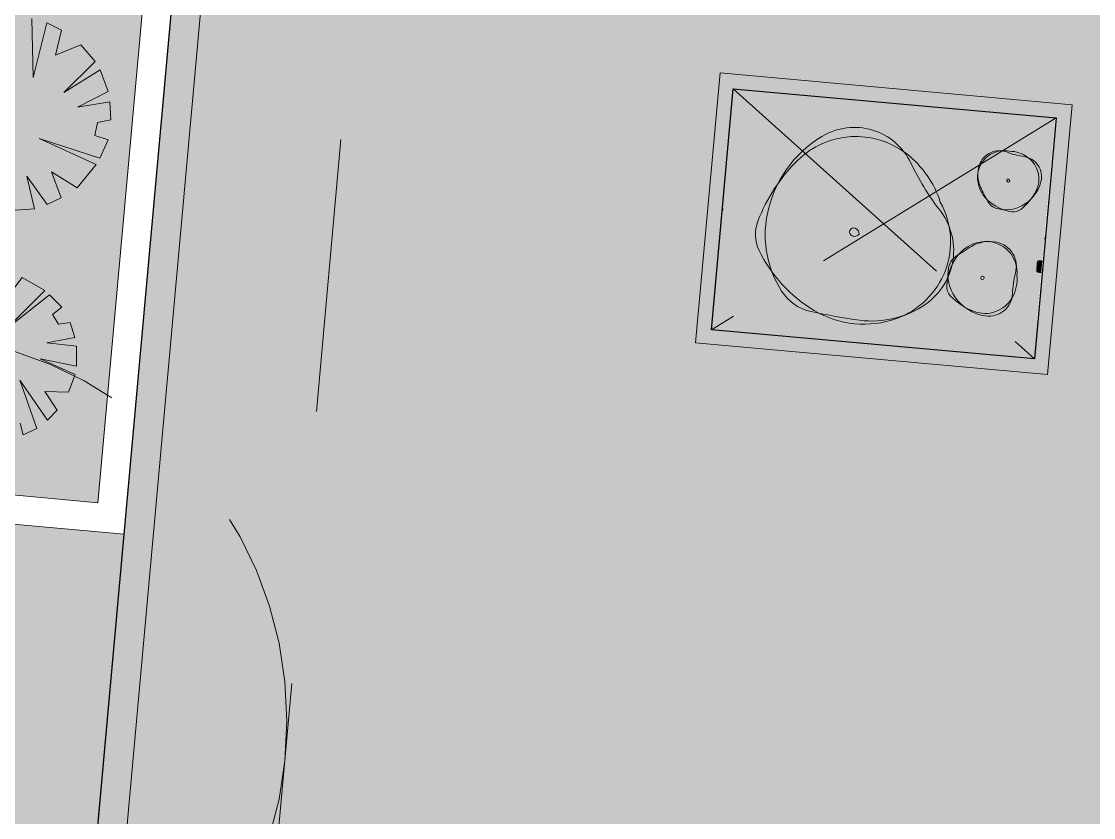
# Model space of a CAD drawing. Header units: centimetres. Extents: x -4381 to 5639, y -3920 to 4826.
# Drawn here: x 282.16 to 293.23, y 75.84 to 84.07 of the extents above; entities that cross this region are included whole.
import ezdxf
from ezdxf.xclip import XClip

# ---------------------------------------------------------------- set-up
doc = ezdxf.new("R2010")
doc.units = ezdxf.units.CM
doc.header["$MEASUREMENT"] = 0
doc.header["$XCLIPFRAME"] = 0
doc.set_wipeout_variables(frame=1)
for name, pattern in [('Dashed', [0.564444, 0.282222, -0.282222]), ('Hidden Line', [0.391222, 0.282222, -0.109]), ('Tirets', [0.458611, 0.282222, -0.176389]), ('Wipeout_Contour', [100, 0, -100])]:
    doc.linetypes.add(name, pattern=pattern)
for name, color, linetype, lineweight in [('00-TREES_Pen_No__1', 7, 'Continuous', 5), ('00-TREES_Pen_No__7', 7, 'Continuous', 5), ('0_Pen_No__1', 7, 'Continuous', 5), ('Dalle Console ha', 84, 'Continuous', 30), ('Dalles_Pen_No__1', 7, 'Continuous', 5), ('Dalles_Pen_No__101', 252, 'Continuous', 5), ('Structural - Bearing_Pen_No__1', 7, 'Continuous', 5), ('Structural - Bearing_Pen_No__101', 252, 'Continuous', 5)]:
    doc.layers.add(name, color=color, linetype=linetype, lineweight=lineweight)
for name, color, linetype, lineweight, true_color in [('00-TREES_Pen_No__183', 7, 'Continuous', 5, 0xcaedab), ('00-TREES_Pen_No__185', 7, 'Continuous', 5, 0xbce39b), ('00-TREES_Pen_No__44', 7, 'Continuous', 5, 0x029e21), ('Dalles_Pen_No__181', 7, 'Continuous', 5, 0xddeaa8), ('RECULS_Pen_No__58', 7, 'Continuous', 5, 0xdf0000), ('Structural - Combined_Pen_No__102', 7, 'Continuous', 5, 0xcccccc)]:
    doc.layers.add(name, color=color, linetype=linetype, lineweight=lineweight, true_color=true_color)
for name, color, linetype in [('Dalles', 7, 'Continuous'), ('Drawing & Figure', 7, 'Continuous'), ('Structural - Bearing', 7, 'Continuous')]:
    doc.layers.add(name, color=color, linetype=linetype)

# ---------------------------------------------------------------- blocks, each defined once
blk = doc.blocks.new('Drawing_13_13', base_point=(-54.8524, -87.0921))
at = {"layer": '00-TREES_Pen_No__183', "linetype": 'Continuous', "ltscale": 5}
blk.add_hatch(color=256, dxfattribs=at).paths.add_polyline_path([(171.49, 66.6346, 1), (171.5632, 67.4648, 1)])
at = {"layer": '00-TREES_Pen_No__185', "linetype": 'Continuous', "lineweight": 0, "ltscale": 5, "true_color": 0x8daa74}
blk.add_hatch(color=73, dxfattribs=at).paths.add_polyline_path([(171.7265, 68.6838), (171.6371, 68.6923), (171.6444, 68.6201), (171.5889, 68.5431), (171.5527, 68.6827), (171.446, 68.6566), (171.5881, 68.4482), (171.38, 68.6215), (171.2775, 68.548), (171.3147, 68.4235), (171.2066, 68.456), (171.1712, 68.3779), (171.4163, 68.31), (171.1455, 68.2945), (171.1362, 68.1976), (171.2542, 68.1877), (171.2407, 68.1286), (171.1444, 68.0927), (171.1823, 67.9721), (171.3666, 68.0811), (171.2075, 67.9307), (171.2722, 67.8435), (171.3718, 67.9456), (171.3808, 67.8898), (171.3241, 67.793), (171.425, 67.7421), (171.5461, 68.0126), (171.4897, 67.7122), (171.5572, 67.6927), (171.5893, 67.7986), (171.6229, 67.7744), (171.6149, 67.6914), (171.7403, 67.7004), (171.7, 67.8692), (171.8044, 67.723), (171.8771, 67.7576), (171.8276, 67.8922), (171.9596, 67.8087), (172.0584, 67.9291), (171.7636, 68.0645), (172.0767, 67.9625), (172.1194, 68.0574), (172.0516, 68.0791), (172.0654, 68.1468), (172.1341, 68.1613), (172.1292, 68.2539), (171.961, 68.2266), (172.1205, 68.3072), (172.0787, 68.4189), (171.8912, 68.3025), (172.0526, 68.4627), (171.9792, 68.5482), (171.8478, 68.4944), (171.8788, 68.6246), (171.8032, 68.6611), (171.7326, 68.379)])
at = {"layer": '00-TREES_Pen_No__185', "linetype": 'Continuous', "lineweight": 0, "ltscale": 5, "true_color": 0xcce9b3}
blk.add_hatch(color=254, dxfattribs=at).paths.add_polyline_path([(176.633, 67.772, 0.017395), (176.6704, 67.6984, 0.20069), (176.7175, 67.6612, 0.191615), (176.8459, 67.6749, 0.21255), (176.945, 67.8006, 0.444186), (176.8591, 67.9297, -0.052301), (176.7719, 67.9521, 0.435859), (176.627, 67.8849, 0.185878)])
at = {"layer": '00-TREES_Pen_No__185', "linetype": 'Continuous', "lineweight": 0, "ltscale": 5, "true_color": 0xbae3ab}
blk.add_hatch(color=9, dxfattribs=at).paths.add_polyline_path([(176.5314, 67.4916, 0.017395), (176.4504, 67.4387, 0.20069), (176.4131, 67.3792, 0.191615), (176.4453, 67.2314, 0.21255), (176.6043, 67.1321, 0.444186), (176.7437, 67.2485, -0.052301), (176.7587, 67.3528, 0.435859), (176.662, 67.513, 0.185878)])
at = {"layer": '00-TREES_Pen_No__44', "linetype": 'Continuous', "lineweight": 0, "ltscale": 5, "true_color": 0xbfe6c6}
blk.add_hatch(color=254, dxfattribs=at).paths.add_polyline_path([(175.8745, 67.1126, 0.185878), (176.2142, 67.1964, 0.435859), (176.2828, 67.6864, -0.052301), (176.1379, 67.9243, 0.444186), (175.6781, 68.0626, 0.21255), (175.3949, 67.6558, 0.191615), (175.4702, 67.2632, 0.20069), (175.6227, 67.1573, 0.017395)])
at = {"layer": 'Dalles', "linetype": 'Continuous', "lineweight": 5, "ltscale": 5}
h = blk.add_hatch(color=8, dxfattribs=at)
h.paths.add_polyline_path([(172.7691, 72.2938), (171.9155, 62.8323), (177.6422, 62.3156), (177.8893, 65.0545), (177.9926, 66.1998), (179.7107, 66.0448), (179.6073, 64.8995), (186.4047, 64.2862), (187.0112, 71.0089)])
h.paths.add_polyline_path([(172.0783, 62.9682), (172.1996, 64.3127), (177.6276, 63.823), (177.5063, 62.4785)], flags=0)
h.paths.add_polyline_path([(175.2352, 67.0761), (175.3475, 68.3211), (177.0158, 68.1706), (176.9034, 66.9256)], flags=0)
h.paths.add_polyline_path([(183.4303, 64.7052), (183.6595, 67.2449), (186.4979, 66.9888), (186.2688, 64.4491)], flags=0)
at = {"layer": 'Dalles_Pen_No__101', "linetype": 'Continuous', "lineweight": 0, "ltscale": 5, "true_color": 0x262626}
for points in [[(172.2131, 64.4621), (177.6411, 63.9724), (177.6469, 64.0366), (172.2724, 64.5214), (172.9585, 72.1261), (172.905, 72.131)], [(169.4592, 66.4175), (172.0671, 66.1822), (172.0729, 66.2463), (169.6139, 66.4682), (169.6523, 66.6375), (170.0803, 71.3817), (169.9084, 71.3972)], [(175.3389, 68.4618), (175.2796, 68.4025), (177.0972, 68.2385), (176.9714, 66.8442), (177.0307, 66.9035), (177.1565, 68.2979)], [(175.3471, 68.3161), (175.3521, 68.3156), (175.3525, 68.3206), (175.3475, 68.3211)], [(175.2406, 67.0807), (175.2506, 67.0798), (175.6527, 67.0435), (175.6627, 67.0426), (176.0648, 67.0063), (176.0643, 67.0013), (176.0743, 67.0004), (176.0748, 67.0054), (176.0847, 67.0045), (176.8989, 66.9311), (176.9384, 67.3689), (176.923, 67.3703), (176.9188, 67.3716), (176.9149, 67.3747), (176.9126, 67.379), (176.9121, 67.3834), (176.9158, 67.4242), (176.917, 67.4284), (176.9201, 67.4323), (176.9244, 67.4346), (176.9288, 67.4351), (176.9443, 67.4337), (177.0103, 68.166), (176.6082, 68.2023), (176.5983, 68.2032), (176.1862, 68.2404), (176.1866, 68.2454), (176.1767, 68.2463), (176.1762, 68.2413), (175.362, 68.3147), (175.3521, 68.3156)], [(177.0103, 68.166), (177.0153, 68.1656), (177.0158, 68.1706), (177.0108, 68.171)], [(176.9222, 67.3835), (176.9223, 67.382), (176.9235, 67.3806), (176.9249, 67.3802), (176.9393, 67.3789), (176.9434, 67.4237), (176.9289, 67.425), (176.9275, 67.4249), (176.9261, 67.4237), (176.9257, 67.4223)], [(175.2357, 67.0811), (175.2352, 67.0761), (175.2402, 67.0757), (175.2406, 67.0807)], [(176.8989, 66.9311), (176.8985, 66.9261), (176.9034, 66.9256), (176.9039, 66.9306)]]:
    blk.add_hatch(color=250, dxfattribs=at).paths.add_polyline_path(points)
at = {"layer": 'Dalles_Pen_No__181', "linetype": 'Continuous', "lineweight": 0, "ltscale": 5, "true_color": 0x6e7554}
blk.add_hatch(color=67, dxfattribs=at).paths.add_polyline_path([(169.4577, 66.4176), (172.0671, 66.1822), (172.5163, 71.162), (169.9069, 71.3974)])
at = {"layer": 'Structural - Bearing_Pen_No__101', "linetype": 'Continuous', "lineweight": 0, "ltscale": 5, "true_color": 0x262626}
for points in [[(175.3525, 68.3206), (175.3521, 68.3156), (175.7641, 68.2785), (175.7646, 68.2835)], [(175.3471, 68.3161), (175.3195, 68.0098), (175.3244, 68.0094), (175.3521, 68.3156)], [(175.7646, 68.2835), (175.7641, 68.2785), (176.1762, 68.2413), (176.1767, 68.2463)], [(176.1866, 68.2454), (176.1862, 68.2404), (176.5983, 68.2032), (176.5987, 68.2082)], [(176.5987, 68.2082), (176.5983, 68.2032), (177.0103, 68.166), (177.0108, 68.171)], [(175.3195, 68.0098), (175.2918, 67.7036), (175.2968, 67.7031), (175.3244, 68.0094)], [(175.2909, 67.6936), (175.2633, 67.3874), (175.2683, 67.3869), (175.2959, 67.6932)], [(175.2909, 67.6936), (175.2959, 67.6932), (175.2968, 67.7031), (175.2918, 67.7036)], [(176.9551, 67.5535), (176.9542, 67.5436), (176.9592, 67.5431), (176.96, 67.5531)], [(176.9211, 67.4311), (176.9249, 67.4332), (176.9244, 67.4346), (176.9201, 67.4323)], [(176.9234, 67.4283), (176.926, 67.4297), (176.9249, 67.4332), (176.9211, 67.4311)], [(176.9249, 67.4332), (176.9288, 67.4336), (176.9288, 67.4351), (176.9244, 67.4346)], [(176.926, 67.4297), (176.9289, 67.4301), (176.9288, 67.4336), (176.9249, 67.4332)], [(176.9288, 67.4336), (176.9441, 67.4322), (176.9443, 67.4337), (176.9288, 67.4351)], [(176.9289, 67.4301), (176.9438, 67.4287), (176.9441, 67.4322), (176.9288, 67.4336)], [(175.2633, 67.3874), (175.2357, 67.0811), (175.2406, 67.0807), (175.2683, 67.3869)], [(176.9136, 67.3834), (176.9172, 67.4239), (176.9158, 67.4242), (176.9121, 67.3834)], [(176.914, 67.3794), (176.9136, 67.3834), (176.9121, 67.3834), (176.9126, 67.379)], [(176.9161, 67.3756), (176.914, 67.3794), (176.9126, 67.379), (176.9149, 67.3747)], [(176.9171, 67.3834), (176.9207, 67.4233), (176.9172, 67.4239), (176.9136, 67.3834)], [(176.9174, 67.3805), (176.9171, 67.3834), (176.9136, 67.3834), (176.914, 67.3794)], [(176.9188, 67.3779), (176.9174, 67.3805), (176.914, 67.3794), (176.9161, 67.3756)], [(176.9172, 67.4239), (176.9184, 67.4277), (176.917, 67.4284), (176.9158, 67.4242)], [(176.9211, 67.3761), (176.9188, 67.3779), (176.9161, 67.3756), (176.9194, 67.3729)], [(176.9184, 67.4277), (176.9211, 67.4311), (176.9201, 67.4323), (176.917, 67.4284)], [(176.9207, 67.3834), (176.9242, 67.4226), (176.9207, 67.4233), (176.9171, 67.3834)], [(176.9209, 67.3816), (176.9207, 67.3834), (176.9171, 67.3834), (176.9174, 67.3805)], [(176.9207, 67.4233), (176.9216, 67.4261), (176.9184, 67.4277), (176.9172, 67.4239)], [(176.9216, 67.3802), (176.9209, 67.3816), (176.9174, 67.3805), (176.9188, 67.3779)], [(176.9216, 67.4261), (176.9234, 67.4283), (176.9211, 67.4311), (176.9184, 67.4277)], [(176.9228, 67.3793), (176.9216, 67.3802), (176.9188, 67.3779), (176.9211, 67.3761)], [(176.9242, 67.4226), (176.9247, 67.4244), (176.9216, 67.4261), (176.9207, 67.4233)], [(176.9222, 67.3835), (176.9257, 67.4223), (176.9242, 67.4226), (176.9207, 67.3834)], [(176.9223, 67.382), (176.9222, 67.3835), (176.9207, 67.3834), (176.9209, 67.3816)], [(176.9228, 67.3812), (176.9209, 67.3816), (176.9216, 67.3802)], [(176.9246, 67.3788), (176.9228, 67.3793), (176.9211, 67.3761), (176.9239, 67.3753)], [(176.9247, 67.4244), (176.9257, 67.4256), (176.9234, 67.4283), (176.9216, 67.4261)], [(176.9235, 67.3806), (176.9216, 67.3802), (176.9228, 67.3793)], [(176.9249, 67.3802), (176.9235, 67.3806), (176.9228, 67.3793), (176.9246, 67.3788)], [(176.9257, 67.4256), (176.927, 67.4263), (176.926, 67.4297), (176.9234, 67.4283)], [(176.9392, 67.3774), (176.9246, 67.3788), (176.9239, 67.3753), (176.9389, 67.3739)], [(176.9257, 67.4223), (176.9261, 67.4237), (176.9247, 67.4244), (176.9242, 67.4226)], [(176.9393, 67.3789), (176.9249, 67.3802), (176.9246, 67.3788), (176.9392, 67.3774)], [(176.9261, 67.4237), (176.9257, 67.4256), (176.9247, 67.4244)], [(176.9267, 67.4244), (176.927, 67.4263), (176.9257, 67.4256)], [(176.927, 67.4263), (176.9289, 67.4265), (176.9289, 67.4301), (176.926, 67.4297)], [(176.9275, 67.4249), (176.9289, 67.425), (176.9289, 67.4265), (176.927, 67.4263)], [(176.9289, 67.4265), (176.9435, 67.4252), (176.9438, 67.4287), (176.9289, 67.4301)], [(176.9289, 67.425), (176.9434, 67.4237), (176.9435, 67.4252), (176.9289, 67.4265)], [(176.9194, 67.3729), (176.9161, 67.3756), (176.9149, 67.3747), (176.9188, 67.3716)], [(176.9233, 67.3718), (176.9194, 67.3729), (176.9188, 67.3716), (176.923, 67.3703)], [(176.9239, 67.3753), (176.9211, 67.3761), (176.9194, 67.3729), (176.9233, 67.3718)], [(176.9385, 67.3704), (176.9233, 67.3718), (176.923, 67.3703), (176.9384, 67.3689)], [(176.9389, 67.3739), (176.9239, 67.3753), (176.9233, 67.3718), (176.9385, 67.3704)], [(176.8989, 66.9311), (176.9039, 66.9306), (176.9211, 67.1213), (176.9161, 67.1218)], [(175.2406, 67.0807), (175.2402, 67.0757), (175.6523, 67.0385), (175.6527, 67.0435)], [(175.6527, 67.0435), (175.6523, 67.0385), (176.0643, 67.0013), (176.0648, 67.0063)], [(176.0743, 67.0004), (176.4864, 66.9633), (176.4868, 66.9682), (176.0748, 67.0054)], [(176.4864, 66.9633), (176.8985, 66.9261), (176.8989, 66.9311), (176.4868, 66.9682)]]:
    blk.add_hatch(color=250, dxfattribs=at).paths.add_polyline_path(points)
at = {"layer": 'Structural - Combined_Pen_No__102', "linetype": 'Continuous', "lineweight": 0, "ltscale": 5, "true_color": 0x999999}
blk.add_hatch(color=253, dxfattribs=at).paths.add_polyline_path([(168.899, 57.2201), (171.3889, 56.9955), (171.9909, 63.6684), (172.203, 66.0193), (169.7131, 66.2439), (169.501, 63.893)])
at = {"layer": '00-TREES_Pen_No__1', "linetype": 'Continuous', "ltscale": 5}
for p, q in [((171.7326, 68.379), (171.7265, 68.6838)), ((171.8032, 68.6611), (171.7326, 68.379)), ((171.8788, 68.6246), (171.8032, 68.6611)), ((171.8478, 68.4944), (171.8788, 68.6246)), ((171.9792, 68.5482), (171.8478, 68.4944)), ((172.0526, 68.4627), (171.9792, 68.5482)), ((171.8912, 68.3025), (172.0526, 68.4627)), ((172.0787, 68.4189), (171.8912, 68.3025)), ((172.1205, 68.3072), (172.0787, 68.4189)), ((171.961, 68.2266), (172.1205, 68.3072)), ((172.1292, 68.2539), (171.961, 68.2266)), ((172.1341, 68.1613), (172.1292, 68.2539)), ((172.0654, 68.1468), (172.1341, 68.1613)), ((172.0516, 68.0791), (172.0654, 68.1468)), ((172.0584, 67.9291), (171.7636, 68.0645)), ((171.7636, 68.0645), (172.0767, 67.9625)), ((172.1194, 68.0574), (172.0516, 68.0791)), ((172.0767, 67.9625), (172.1194, 68.0574)), ((171.8771, 67.7576), (171.8276, 67.8922)), ((171.8276, 67.8922), (171.9596, 67.8087)), ((171.9596, 67.8087), (172.0584, 67.9291)), ((171.7403, 67.7004), (171.7, 67.8692)), ((171.7, 67.8692), (171.8044, 67.723)), ((171.8044, 67.723), (171.8771, 67.7576)), ((171.6149, 67.6914), (171.7403, 67.7004))]:
    blk.add_line(p, q, dxfattribs=at)
at = {"layer": '00-TREES_Pen_No__1', "linetype": 'Continuous', "ltscale": 5, "flags": 128}
blk.add_lwpolyline([(171.6652, 66.5932), (171.681, 66.5324), (171.751, 66.5663), (171.664, 66.8154), (171.8064, 66.6078), (171.8567, 66.6602), (171.7923, 66.7565), (171.9151, 66.7525), (171.9489, 66.844), (171.7696, 66.9252), (171.9568, 66.8874), (171.957, 66.9905), (171.8034, 67.0079), (171.9481, 67.0365), (171.9241, 67.113), (171.864, 67.1041), (171.8324, 67.1548), (171.8809, 67.1929), (171.8176, 67.257), (171.5944, 67.0798), (171.7927, 67.2786), (171.6762, 67.3464), (171.5944, 67.2389)], dxfattribs=at)
at = {"layer": '00-TREES_Pen_No__7', "linetype": 'Continuous', "ltscale": 5}
for centre, radius, start, end in [((175.9732, 67.7977), 0.3236, 25.3565, 121.1569), ((176.121, 67.5532), 0.6093, 121.1569, 169.1555), ((175.981, 67.6465), 0.428, 52.0796, 134.6236), ((176.7459, 67.865), 0.1362, 77.8454, 177.1333), ((176.7224, 67.8917), 0.1091, 67.7865, 161.9881), ((176.9141, 68.3969), 0.4313, 249.5779, 261.5535), ((176.7725, 67.8332), 0.165, 54.8304, 89.2924), ((176.3033, 67.3199), 0.8868, 134.6236, 159.0735), ((175.93, 67.5811), 0.5109, 17.6176, 52.0796), ((177.4722, 68.5081), 1.3353, 205.3565, 217.3321), ((176.8354, 67.8669), 0.1045, 345.753, 81.5535), ((176.788, 67.8551), 0.1382, 332.2864, 54.8304), ((176.7682, 67.8768), 0.1573, 161.9881, 204.1076), ((176.771, 67.8638), 0.1614, 177.1333, 227.7203), ((176.771, 67.8475), 0.01, 146.3712, 219.3572), ((176.7663, 67.8437), 0.01, 38.3605, 111.3077), ((176.7686, 67.8456), 0.00701, 219.3572, 38.3605), ((176.746, 67.8896), 0.1968, 297.7545, 345.753), ((177.701, 68.3142), 1.1875, 204.9876, 208.9738), ((176.6568, 67.924), 0.2865, 307.8365, 332.2864), ((176.0483, 67.5308), 0.4218, 289.7767, 29.0646), ((176.7301, 67.7767), 0.0777, 208.9738, 254.3655), ((176.8217, 67.9194), 0.2367, 227.7203, 261.1571), ((176.7563, 67.87), 0.1747, 254.3655, 297.7545), ((176.0537, 67.5661), 0.5408, 169.1555, 212.5445), ((176.1485, 67.4853), 0.3377, 304.9219, 39.1234), ((176.7947, 67.7464), 0.0615, 261.1571, 307.8365), ((175.6528, 67.5687), 0.1904, 159.0735, 205.7529), ((175.9701, 67.5807), 0.0217, 68.5495, 247.5528), ((175.9667, 67.572), 0.0311, 355.6023, 68.5495), ((175.9737, 67.5893), 0.0311, 247.5528, 320.5388), ((177.2983, 66.3174), 1.3904, 121.2229, 125.2091), ((176.6557, 67.3426), 0.189, 93.3686, 143.9556), ((176.6706, 67.3475), 0.1841, 78.2234, 120.3429), ((176.654, 67.372), 0.1595, 354.0807, 93.3686), ((176.6821, 67.4028), 0.1277, 344.0218, 78.2234), ((176.1412, 67.8043), 0.7327, 205.7529, 239.1897), ((176.727, 67.2907), 0.2771, 143.9556, 177.3924), ((176.5491, 67.3791), 0.091, 125.2091, 170.6008), ((176.6611, 67.3606), 0.2045, 170.6008, 213.9898), ((176.6342, 67.3431), 0.00821, 135.5925, 314.5958), ((176.6367, 67.3406), 0.0117, 62.6065, 135.5925), ((176.6317, 67.3456), 0.0117, 314.5958, 27.543), ((176.6203, 67.337), 0.1932, 331.0657, 5.5277), ((177.2945, 67.2438), 0.505, 165.8132, 177.7888), ((175.8007, 67.4046), 0.2406, 212.5445, 257.9362), ((176.5221, 67.3001), 0.072, 177.3924, 224.0718), ((176.7113, 67.4833), 0.3354, 224.0718, 248.5217), ((176.6826, 67.3751), 0.2305, 213.9898, 261.9884), ((176.6478, 67.3218), 0.1619, 248.5217, 331.0657), ((176.6675, 67.268), 0.1224, 261.9884, 357.7888), ((176.5187, 70.7643), 3.6762, 257.9362, 261.9224), ((176.0219, 67.6042), 0.4998, 239.1897, 289.7767), ((176.0631, 67.6076), 0.4869, 262.8024, 304.9219)]:
    blk.add_arc(centre, radius, start, end, dxfattribs=at)
at = {"layer": 'Dalles_Pen_No__1', "linetype": 'Continuous', "ltscale": 5}
for p, q in [((172.0671, 66.1822), (172.5163, 71.162)), ((169.4577, 66.4176), (172.0671, 66.1822))]:
    blk.add_line(p, q, dxfattribs=at)
at = {"layer": 'Dalles_Pen_No__1', "linetype": 'Continuous', "ltscale": 5, "flags": 128}
for points in [[(172.7691, 72.2938), (171.9155, 62.8323), (177.6422, 62.3156), (177.8893, 65.0545), (177.9926, 66.1998), (179.7107, 66.0448), (179.6073, 64.8995), (186.4047, 64.2862), (187.0112, 71.0089)], [(172.7691, 72.2938), (171.9155, 62.8323), (177.6422, 62.3156), (177.8893, 65.0545), (177.9926, 66.1998), (179.7107, 66.0448), (179.6073, 64.8995), (186.4047, 64.2862), (187.0112, 71.0089)], [(172.7691, 72.2938), (171.9155, 62.8323), (177.6422, 62.3156), (177.8893, 65.0545), (177.9926, 66.1998), (179.7107, 66.0448), (179.6073, 64.8995), (186.4047, 64.2862), (187.0112, 71.0089)], [(172.7691, 72.2938), (171.9155, 62.8323), (177.6422, 62.3156), (177.8893, 65.0545), (177.9926, 66.1998), (179.7107, 66.0448), (179.6073, 64.8995), (186.4047, 64.2862), (187.0112, 71.0089)], [(175.2352, 67.0761), (175.3475, 68.3211), (177.0158, 68.1706), (176.9034, 66.9256)], [(175.2352, 67.0761), (175.3475, 68.3211), (177.0158, 68.1706), (176.9034, 66.9256)]]:
    blk.add_lwpolyline(points, close=True, dxfattribs=at)
at = {"color": 254, "linetype": 'Wipeout_Contour', "lineweight": 0, "ltscale": 740.881911}
blk.add_wipeout([(172.7691, 72.2938), (171.9155, 62.8323), (172.0783, 62.9682), (172.905, 72.131)], dxfattribs=at).dxf.layer = 'Structural - Bearing'
at = {"color": 254, "linetype": 'Wipeout_Contour', "lineweight": 0, "ltscale": 755.804295}
blk.add_wipeout([(175.3475, 68.3211), (177.0158, 68.1706), (177.0972, 68.2385), (175.2796, 68.4025)], dxfattribs=at).dxf.layer = 'Structural - Bearing'
at = {"layer": 'Structural - Bearing', "linetype": 'Continuous', "lineweight": 0, "ltscale": 5, "true_color": 0xffffff}
for points in [[(172.7691, 72.2938), (171.9155, 62.8323), (172.0783, 62.9682), (172.905, 72.131)], [(175.3475, 68.3211), (177.0158, 68.1706), (177.0972, 68.2385), (175.2796, 68.4025)]]:
    blk.add_hatch(color=7, dxfattribs=at).paths.add_polyline_path(points)
at = {"layer": '0_Pen_No__1', "linetype": 'Continuous', "ltscale": 5, "flags": 128}
blk.add_lwpolyline([(172.6792, 71.2979), (169.7725, 71.5601), (169.2963, 66.2815), (172.203, 66.0193)], close=True, dxfattribs=at)
blk.add_lwpolyline([(172.203, 66.0193), (171.4024, 57.1449)], dxfattribs=at)
at = {"layer": 'RECULS_Pen_No__58', "linetype": 'Tirets', "ltscale": 5}
blk.add_circle((171.043, 65.0531), 2, dxfattribs=at)
at = {"layer": 'Structural - Bearing_Pen_No__1', "linetype": 'Continuous', "ltscale": 5, "flags": 128}
for points in [[(172.7691, 72.2938), (171.9155, 62.8323)], [(172.2131, 64.4621), (172.905, 72.131)], [(177.0972, 68.2385), (175.2796, 68.4025)], [(175.3475, 68.3211), (177.0158, 68.1706)]]:
    blk.add_lwpolyline(points, dxfattribs=at)
at = {"color": 254, "linetype": 'Wipeout_Contour', "lineweight": 0, "ltscale": 757.862881}
blk.add_wipeout([(177.0158, 68.1706), (176.9034, 66.9256), (176.9714, 66.8442), (177.0972, 68.2385)], dxfattribs=at).dxf.layer = 'Structural - Bearing'
at = {"layer": 'Structural - Bearing', "linetype": 'Continuous', "lineweight": 0, "ltscale": 5, "true_color": 0xffffff}
blk.add_hatch(color=7, dxfattribs=at).paths.add_polyline_path([(177.0158, 68.1706), (176.9034, 66.9256), (176.9714, 66.8442), (177.0972, 68.2385)])
at = {"layer": 'Structural - Bearing_Pen_No__1', "linetype": 'Continuous', "ltscale": 5, "flags": 128}
for points in [[(176.9714, 66.8442), (177.0972, 68.2385)], [(177.0158, 68.1706), (176.9034, 66.9256)]]:
    blk.add_lwpolyline(points, dxfattribs=at)
at = {"color": 254, "linetype": 'Wipeout_Contour', "lineweight": 0, "ltscale": 753.495493}
blk.add_wipeout([(176.9034, 66.9256), (175.2352, 67.0761), (175.1538, 67.0082), (176.9714, 66.8442)], dxfattribs=at).dxf.layer = 'Structural - Bearing'
at = {"layer": 'Structural - Bearing', "linetype": 'Continuous', "lineweight": 0, "ltscale": 5, "true_color": 0xffffff}
blk.add_hatch(color=7, dxfattribs=at).paths.add_polyline_path([(176.9034, 66.9256), (175.2352, 67.0761), (175.1538, 67.0082), (176.9714, 66.8442)])
at = {"layer": 'Structural - Bearing_Pen_No__1', "linetype": 'Continuous', "ltscale": 5, "flags": 128}
for points in [[(176.9034, 66.9256), (175.2352, 67.0761)], [(175.1538, 67.0082), (176.9714, 66.8442)]]:
    blk.add_lwpolyline(points, dxfattribs=at)
at = {"color": 254, "linetype": 'Wipeout_Contour', "lineweight": 0, "ltscale": 751.443124}
blk.add_wipeout([(175.2352, 67.0761), (175.3475, 68.3211), (175.2796, 68.4025), (175.1538, 67.0082)], dxfattribs=at).dxf.layer = 'Structural - Bearing'
at = {"layer": 'Structural - Bearing', "linetype": 'Continuous', "lineweight": 0, "ltscale": 5, "true_color": 0xffffff}
blk.add_hatch(color=7, dxfattribs=at).paths.add_polyline_path([(175.2352, 67.0761), (175.3475, 68.3211), (175.2796, 68.4025), (175.1538, 67.0082)])
at = {"layer": '0_Pen_No__1', "linetype": 'Hidden Line', "ltscale": 5, "flags": 128}
for points in [[(175.3475, 68.3211), (176.9034, 66.9256)], [(177.0158, 68.1706), (175.2352, 67.0761)]]:
    blk.add_lwpolyline(points, dxfattribs=at)
at = {"layer": 'RECULS_Pen_No__58', "linetype": 'Dashed', "ltscale": 5, "flags": 128}
blk.add_lwpolyline([(184.9647, 58.2808), (172.5413, 59.4016), (173.7057, 72.3097), (186.3147, 73.6038)], close=True, dxfattribs=at)
at = {"layer": 'Structural - Bearing_Pen_No__1', "linetype": 'Continuous', "ltscale": 5, "flags": 128}
for points in [[(175.2796, 68.4025), (175.1538, 67.0082)], [(175.2352, 67.0761), (175.3475, 68.3211)]]:
    blk.add_lwpolyline(points, dxfattribs=at)

msp = doc.modelspace()

# ---------------------------------------------------------------- block references
at = {"layer": 'Drawing & Figure', "color": 151, "linetype": 'Continuous', "lineweight": 5, "ltscale": 10, "true_color": 0x80c2ff}
ref = msp.add_blockref('Drawing_13_13', (-170.89003, -227.45567), dxfattribs=dict(at, xscale=2, yscale=2, zscale=2))
XClip(ref).set_block_clipping_path([(166.1260505706, 54.1059969298), (191.9907812231, 80.1417166121)])

# ---------------------------------------------------------------- next in the draw order: linework, layer by layer
at = {"layer": 'Dalle Console ha', "lineweight": 30}
for points in [[(282.64564, 72.39303), (284.35285, 91.31618), (312.83716, 88.74638), (311.62414, 75.30098), (298.02936, 76.52748), (298.20906, 78.51939), (294.77302, 78.82938), (294.09912, 71.35972), (282.64564, 72.39303)], [(289.50978, 83.37067), (292.84623, 83.06966), (292.6216, 80.57978), (289.28515, 80.88078), (289.50978, 83.37067)]]:
    msp.add_lwpolyline(points, dxfattribs=at)

doc.saveas('drawing.dxf')
